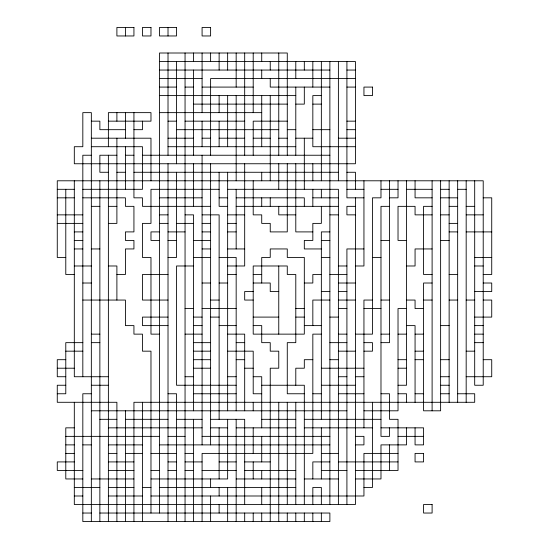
<?xml version="1.0" encoding="UTF-8"?>
<svg xmlns="http://www.w3.org/2000/svg" width="549" height="549" viewBox="0 0 549 549"><rect width="100%" height="100%" fill="white"/><g stroke="black" fill="none" stroke-linecap="round" stroke-linejoin="round"><path stroke-width="0.82" d="M159.491 61.529L355.429 61.529L355.429 163.753L74.307 163.753L74.307 146.713L82.824 146.713L82.824 112.641L91.34 112.641L91.34 521.55M159.491 70.046L329.874 70.046M346.913 70.046L355.429 70.046M159.491 78.562L202.087 78.562M355.429 78.562L210.61 78.562L210.61 155.237M159.491 87.085L176.531 87.085M185.054 87.085L193.571 87.085M202.087 87.085L253.206 87.085M329.874 87.085L270.238 87.085L270.238 78.562M346.913 87.085L355.429 87.085M159.491 95.601L295.794 95.601M321.357 95.601L312.834 95.601L312.834 146.713L355.429 146.713M193.571 104.118L287.278 104.118M295.794 104.118L304.318 104.118L304.318 87.085M312.834 104.118L321.357 104.118M159.491 112.641L261.722 112.641M91.34 121.157L99.863 121.157L99.863 129.681L125.419 129.681M108.379 121.157L150.975 121.157L150.975 112.641L108.379 112.641L108.379 146.713M168.015 121.157L176.531 121.157M185.054 121.157L244.682 121.157M287.278 121.157L253.206 121.157L253.206 155.237M346.913 121.157L355.429 121.157M133.935 129.681L142.459 129.681L142.459 121.157M176.531 129.681L278.762 129.681M287.278 129.681L295.794 129.681M312.834 129.681L329.874 129.681M346.913 129.681L355.429 129.681M91.34 138.197L150.975 138.197L150.975 180.793M168.015 138.197L193.571 138.197M202.087 138.197L210.61 138.197M219.126 138.197L244.682 138.197M253.206 138.197L270.238 138.197M278.762 138.197L287.278 138.197M295.794 138.197L312.834 138.197M338.39 138.197L355.429 138.197M91.34 146.713L142.459 146.713L142.459 189.309L82.824 189.309M168.015 146.713L295.794 146.713M91.34 155.237L82.824 155.237L82.824 376.731M116.896 155.237L99.863 155.237L99.863 172.269L108.379 172.269M125.419 155.237L133.935 155.237M142.459 155.237L329.874 155.237M116.896 172.269L125.419 172.269M133.935 172.269L338.39 172.269M346.913 172.269L355.429 172.269L355.429 189.309M57.268 189.309L74.307 189.309M219.126 189.309L150.975 189.309L150.975 223.388L142.459 223.388L142.459 257.46L150.975 257.46L150.975 334.135L159.491 334.135M227.643 189.309L338.39 189.309L338.39 504.51M346.913 189.309L363.946 189.309M380.985 189.309L398.025 189.309M406.541 189.309L432.104 189.309M440.621 189.309L449.137 189.309M457.66 189.309L466.176 189.309M57.268 197.832L74.307 197.832M82.824 197.832L125.419 197.832L125.419 206.349L133.935 206.349L133.935 231.904L125.419 231.904L125.419 240.421L133.935 240.421L133.935 248.944L125.419 248.944L125.419 274.5L116.896 274.5M159.491 197.832L202.087 197.832M219.126 197.832L227.643 197.832M236.166 197.832L304.318 197.832L304.318 206.349M312.834 197.832L338.39 197.832M363.946 197.832L346.913 197.832L346.913 61.529M389.509 197.832L398.025 197.832L398.025 180.793M432.104 197.832L415.065 197.832L415.065 180.793M440.621 197.832L457.66 197.832M483.216 197.832L491.732 197.832L491.732 274.5L483.216 274.5M91.34 206.349L99.863 206.349M108.379 206.349L116.896 206.349M210.61 206.349L142.459 206.349L142.459 197.832L133.935 197.832L133.935 112.641M227.643 206.349L219.126 206.349L219.126 172.269M236.166 206.349L338.39 206.349M355.429 206.349L346.913 206.349L346.913 214.865L355.429 214.865M389.509 206.349L380.985 206.349L380.985 436.359L389.509 436.359L389.509 427.843M432.104 206.349L423.581 206.349L423.581 274.5L432.104 274.5M449.137 206.349L457.66 206.349M466.176 206.349L474.693 206.349M57.268 214.865L82.824 214.865M159.491 214.865L168.015 214.865M185.054 214.865L193.571 214.865L193.571 410.803M202.087 214.865L219.126 214.865L219.126 419.319M227.643 214.865L244.682 214.865M295.794 214.865L278.762 214.865L278.762 206.349M329.874 214.865L338.39 214.865M432.104 214.865L415.065 214.865L415.065 206.349L398.025 206.349L398.025 240.421L406.541 240.421M440.621 214.865L449.137 214.865M466.176 214.865L483.216 214.865M57.268 223.388L82.824 223.388M108.379 223.388L116.896 223.388L116.896 138.197M159.491 223.388L168.015 223.388M176.531 223.388L193.571 223.388M202.087 223.388L210.61 223.388M227.643 223.388L236.166 223.388M449.137 223.388L457.66 223.388M74.307 231.904L82.824 231.904M159.491 231.904L150.975 231.904L150.975 240.421L159.491 240.421M168.015 231.904L185.054 231.904M202.087 231.904L210.61 231.904M227.643 231.904L236.166 231.904M312.834 231.904L295.794 231.904L295.794 163.753M329.874 231.904L321.357 231.904L321.357 419.319M449.137 231.904L457.66 231.904M466.176 231.904L491.732 231.904M74.307 240.421L82.824 240.421M168.015 240.421L176.531 240.421M193.571 240.421L210.61 240.421M321.357 240.421L329.874 240.421M380.985 240.421L389.509 240.421M440.621 240.421L449.137 240.421M74.307 248.944L82.824 248.944M91.34 248.944L99.863 248.944M202.087 248.944L210.61 248.944M227.643 248.944L244.682 248.944M321.357 248.944L304.318 248.944L304.318 240.421L312.834 240.421L312.834 223.388L321.357 223.388L321.357 206.349M363.946 248.944L346.913 248.944L346.913 504.51M432.104 248.944L415.065 248.944L415.065 265.984L406.541 265.984M65.784 257.46L57.268 257.46L57.268 180.793L483.216 180.793L483.216 385.247L474.693 385.247L474.693 180.793M168.015 257.46L176.531 257.46L176.531 172.269M193.571 257.46L210.61 257.46M219.126 257.46L236.166 257.46L236.166 410.803M321.357 257.46L329.874 257.46M372.469 257.46L380.985 257.46M474.693 257.46L491.732 257.46M74.307 265.984L91.34 265.984M108.379 265.984L116.896 265.984L116.896 300.056M193.571 265.984L176.531 265.984L176.531 385.247L236.166 385.247M227.643 265.984L244.682 265.984L244.682 163.753M338.39 265.984L346.913 265.984M355.429 265.984L363.946 265.984L363.946 180.793M474.693 265.984L483.216 265.984M74.307 274.5L65.784 274.5L65.784 189.309M168.015 274.5L142.459 274.5L142.459 300.056L168.015 300.056M227.643 274.5L236.166 274.5M253.206 274.5L261.722 274.5M321.357 274.5L312.834 274.5L312.834 283.016L304.318 283.016M329.874 274.5L346.913 274.5M449.137 274.5L457.66 274.5M82.824 283.016L91.34 283.016M202.087 283.016L210.61 283.016M219.126 283.016L227.643 283.016M253.206 283.016L270.238 283.016L270.238 291.54L278.762 291.54M338.39 283.016L355.429 283.016M432.104 283.016L423.581 283.016L423.581 410.803L440.621 410.803L440.621 180.793M483.216 283.016L491.732 283.016L491.732 291.54L474.693 291.54M253.206 291.54L244.682 291.54L244.682 300.056L253.206 300.056M321.357 291.54L329.874 291.54M338.39 291.54L346.913 291.54M82.824 300.056L125.419 300.056L125.419 325.612L133.935 325.612L133.935 334.135L142.459 334.135L142.459 351.168L150.975 351.168L150.975 513.034M210.61 300.056L219.126 300.056M329.874 300.056L312.834 300.056L312.834 325.612M338.39 300.056L355.429 300.056M372.469 300.056L363.946 300.056L363.946 427.843M380.985 300.056L389.509 300.056M406.541 300.056L415.065 300.056L415.065 308.579L423.581 308.579M423.581 300.056L432.104 300.056M449.137 300.056L457.66 300.056M466.176 300.056L474.693 300.056M483.216 300.056L491.732 300.056L491.732 317.096L474.693 317.096M185.054 308.579L193.571 308.579M202.087 308.579L236.166 308.579M295.794 308.579L304.318 308.579M338.39 308.579L346.913 308.579M363.946 308.579L380.985 308.579M406.541 308.579L398.025 308.579L398.025 410.803L363.946 410.803M168.015 317.096L142.459 317.096L142.459 325.612L168.015 325.612M193.571 317.096L202.087 317.096M210.61 317.096L219.126 317.096M253.206 317.096L278.762 317.096M295.794 317.096L304.318 317.096M329.874 317.096L338.39 317.096M193.571 325.612L202.087 325.612M219.126 325.612L236.166 325.612M253.206 325.612L261.722 325.612L261.722 342.651L270.238 342.651L270.238 351.168L278.762 351.168L278.762 368.207L270.238 368.207L270.238 521.55M304.318 325.612L321.357 325.612M406.541 325.612L415.065 325.612L415.065 402.287M440.621 325.612L449.137 325.612M474.693 325.612L483.216 325.612M91.34 334.135L99.863 334.135M185.054 334.135L202.087 334.135M227.643 334.135L244.682 334.135L244.682 410.803M321.357 334.135L312.834 334.135L312.834 453.399L202.087 453.399L202.087 521.55M338.39 334.135L346.913 334.135M355.429 334.135L372.469 334.135L372.469 197.832L380.985 197.832L380.985 180.793M380.985 334.135L389.509 334.135M398.025 334.135L406.541 334.135M415.065 334.135L423.581 334.135M474.693 334.135L483.216 334.135M82.824 342.651L65.784 342.651L65.784 393.763L57.268 393.763M91.34 342.651L99.863 342.651M193.571 342.651L210.61 342.651M236.166 342.651L244.682 342.651M329.874 342.651L346.913 342.651M363.946 342.651L372.469 342.651L372.469 351.168L363.946 351.168M380.985 342.651L389.509 342.651L389.509 180.793M474.693 342.651L483.216 342.651M65.784 351.168L82.824 351.168M193.571 351.168L210.61 351.168M227.643 351.168L253.206 351.168L253.206 393.763L261.722 393.763M338.39 351.168L355.429 351.168M415.065 351.168L423.581 351.168M466.176 351.168L474.693 351.168M65.784 359.691L57.268 359.691L57.268 376.731L65.784 376.731M193.571 359.691L210.61 359.691M236.166 359.691L244.682 359.691M312.834 359.691L304.318 359.691L304.318 368.207L295.794 368.207L295.794 385.247M329.874 359.691L338.39 359.691M398.025 359.691L406.541 359.691M415.065 359.691L423.581 359.691M440.621 359.691L449.137 359.691M483.216 359.691L491.732 359.691L491.732 376.731L466.176 376.731M57.268 368.207L74.307 368.207M193.571 368.207L210.61 368.207M244.682 368.207L253.206 368.207M321.357 368.207L363.946 368.207M398.025 368.207L406.541 368.207M108.379 376.731L74.307 376.731L74.307 180.793M185.054 376.731L193.571 376.731M227.643 376.731L236.166 376.731M253.206 376.731L261.722 376.731L261.722 427.843M338.39 376.731L346.913 376.731M355.429 376.731L363.946 376.731M440.621 376.731L449.137 376.731M65.784 385.247L57.268 385.247L57.268 402.287L116.896 402.287L116.896 521.55M91.34 385.247L108.379 385.247M261.722 385.247L304.318 385.247L304.318 504.51M321.357 385.247L355.429 385.247M398.025 385.247L406.541 385.247L406.541 180.793M440.621 385.247L449.137 385.247M91.34 393.763L82.824 393.763L82.824 521.55L329.874 521.55L329.874 513.034L99.863 513.034M168.015 393.763L176.531 393.763L176.531 521.55M193.571 393.763L236.166 393.763M304.318 393.763L287.278 393.763L287.278 342.651L295.794 342.651L295.794 274.5L287.278 274.5L287.278 265.984L253.206 265.984L253.206 334.135L304.318 334.135L304.318 257.46L287.278 257.46L287.278 248.944L270.238 248.944L270.238 257.46L261.722 257.46L261.722 283.016M312.834 393.763L321.357 393.763M338.39 393.763L363.946 393.763M380.985 393.763L389.509 393.763L389.509 419.319L398.025 419.319L398.025 470.438L355.429 470.438M398.025 393.763L406.541 393.763L406.541 402.287M415.065 393.763L423.581 393.763M440.621 393.763L449.137 393.763M457.66 393.763L474.693 393.763L474.693 402.287L133.935 402.287L133.935 521.55M91.34 410.803L346.913 410.803M99.863 419.319L116.896 419.319M125.419 419.319L168.015 419.319M176.531 419.319L202.087 419.319M210.61 419.319L244.682 419.319L244.682 504.51M261.722 419.319L295.794 419.319M304.318 419.319L380.985 419.319M74.307 427.843L65.784 427.843L65.784 478.954L82.824 478.954M108.379 427.843L202.087 427.843M210.61 427.843L227.643 427.843M236.166 427.843L295.794 427.843M304.318 427.843L372.469 427.843M380.985 427.843L423.581 427.843L423.581 444.882L415.065 444.882L415.065 427.843M65.784 436.359L159.491 436.359M168.015 436.359L185.054 436.359M202.087 436.359L329.874 436.359M355.429 436.359L363.946 436.359L363.946 444.882L355.429 444.882M398.025 436.359L423.581 436.359M65.784 444.882L74.307 444.882M82.824 444.882L91.34 444.882M108.379 444.882L142.459 444.882M159.491 444.882L329.874 444.882M65.784 453.399L74.307 453.399M108.379 453.399L116.896 453.399M125.419 453.399L142.459 453.399M150.975 453.399L176.531 453.399M185.054 453.399L193.571 453.399M321.357 453.399L338.39 453.399M398.025 453.399L363.946 453.399L363.946 495.994L150.975 495.994M74.307 461.915L57.268 461.915L57.268 470.438L82.824 470.438M108.379 461.915L133.935 461.915M168.015 461.915L176.531 461.915M185.054 461.915L202.087 461.915M219.126 461.915L236.166 461.915M244.682 461.915L270.238 461.915M329.874 461.915L312.834 461.915L312.834 478.954M338.39 461.915L398.025 461.915M108.379 470.438L133.935 470.438M150.975 470.438L159.491 470.438M168.015 470.438L176.531 470.438M185.054 470.438L193.571 470.438M202.087 470.438L236.166 470.438M244.682 470.438L295.794 470.438M321.357 470.438L346.913 470.438M91.34 478.954L133.935 478.954M150.975 478.954L227.643 478.954L227.643 419.319M236.166 478.954L295.794 478.954M304.318 478.954L338.39 478.954M355.429 478.954L380.985 478.954L380.985 444.882L406.541 444.882L406.541 427.843M74.307 487.471L99.863 487.471M108.379 487.471L133.935 487.471M142.459 487.471L150.975 487.471M159.491 487.471L295.794 487.471M363.946 487.471L372.469 487.471L372.469 402.287M74.307 495.994L82.824 495.994M108.379 495.994L142.459 495.994M82.824 513.034L91.34 513.034M466.176 180.793L466.176 402.287M457.66 180.793L457.66 402.287M449.137 180.793L449.137 402.287M432.104 180.793L432.104 410.803M389.509 444.882L389.509 470.438M355.429 197.832L355.429 504.51L74.307 504.51L74.307 402.287M338.39 61.529L338.39 180.793M329.874 61.529L329.874 504.51M321.357 61.529L321.357 180.793M321.357 189.309L321.357 197.832M321.357 427.843L321.357 478.954M321.357 504.51L321.357 487.471L312.834 487.471L312.834 504.51M321.357 513.034L321.357 521.55M312.834 61.529L312.834 87.085M312.834 163.753L312.834 180.793M312.834 189.309L312.834 206.349M312.834 513.034L312.834 521.55M304.318 61.529L304.318 70.046M304.318 138.197L304.318 189.309M304.318 513.034L304.318 521.55M295.794 61.529L295.794 78.562M295.794 87.085L295.794 155.237M295.794 402.287L295.794 504.51M295.794 513.034L295.794 521.55M287.278 155.237L287.278 53.006L159.491 53.006L159.491 513.034M287.278 163.753L287.278 231.904L270.238 231.904L270.238 223.388L261.722 223.388L261.722 214.865L253.206 214.865L253.206 180.793M287.278 402.287L287.278 504.51M287.278 513.034L287.278 521.55M278.762 53.006L278.762 155.237M278.762 163.753L278.762 189.309M278.762 265.984L278.762 334.135M278.762 402.287L278.762 521.55M270.238 61.529L270.238 70.046M270.238 95.601L270.238 180.793M270.238 197.832L270.238 206.349M261.722 53.006L261.722 61.529M261.722 70.046L261.722 78.562M261.722 95.601L261.722 146.713M261.722 172.269L261.722 180.793M261.722 197.832L261.722 206.349M261.722 436.359L261.722 461.915M261.722 470.438L261.722 478.954M261.722 487.471L261.722 504.51M261.722 513.034L261.722 521.55M253.206 53.006L253.206 112.641M253.206 402.287L253.206 410.803M253.206 427.843L253.206 453.399M253.206 461.915L253.206 478.954M253.206 513.034L253.206 521.55M244.682 53.006L244.682 155.237M244.682 513.034L244.682 521.55M236.166 53.006L236.166 87.085M236.166 95.601L236.166 180.793M236.166 189.309L236.166 248.944M236.166 419.319L236.166 521.55M227.643 53.006L227.643 70.046M227.643 95.601L227.643 146.713M227.643 172.269L227.643 410.803M227.643 487.471L227.643 521.55M219.126 53.006L219.126 70.046M219.126 95.601L219.126 112.641M219.126 121.157L219.126 146.713M219.126 427.843L219.126 478.954M219.126 487.471L219.126 495.994M219.126 504.51L219.126 513.034M210.61 53.006L210.61 61.529M210.61 163.753L210.61 444.882M210.61 478.954L210.61 487.471M210.61 495.994L210.61 521.55M202.087 53.006L202.087 112.641M202.087 121.157L202.087 146.713M202.087 155.237L202.087 444.882M193.571 53.006L193.571 61.529M193.571 70.046L193.571 155.237M193.571 163.753L193.571 206.349M193.571 419.319L193.571 521.55M185.054 53.006L185.054 521.55M176.531 61.529L176.531 163.753M168.015 27.45L168.015 35.966M168.015 53.006L168.015 155.237M168.015 163.753L168.015 521.55M142.459 402.287L142.459 521.55M125.419 27.45L125.419 35.966M125.419 112.641L125.419 138.197M125.419 146.713L125.419 189.309M125.419 410.803L125.419 521.55M116.896 112.641L116.896 121.157M108.379 155.237L108.379 521.55M99.863 180.793L99.863 521.55M133.935 27.45L116.896 27.45L116.896 35.966L133.935 35.966L133.935 27.45M150.975 27.45L142.459 27.45L142.459 35.966L150.975 35.966L150.975 27.45M176.531 27.45L159.491 27.45L159.491 35.966L176.531 35.966L176.531 27.45M210.61 27.45L202.087 27.45L202.087 35.966L210.61 35.966L210.61 27.45M372.469 87.085L363.946 87.085L363.946 95.601L372.469 95.601L372.469 87.085M423.581 453.399L415.065 453.399L415.065 461.915L423.581 461.915L423.581 453.399M432.104 504.51L423.581 504.51L423.581 513.034L432.104 513.034L432.104 504.51"/></g></svg>
